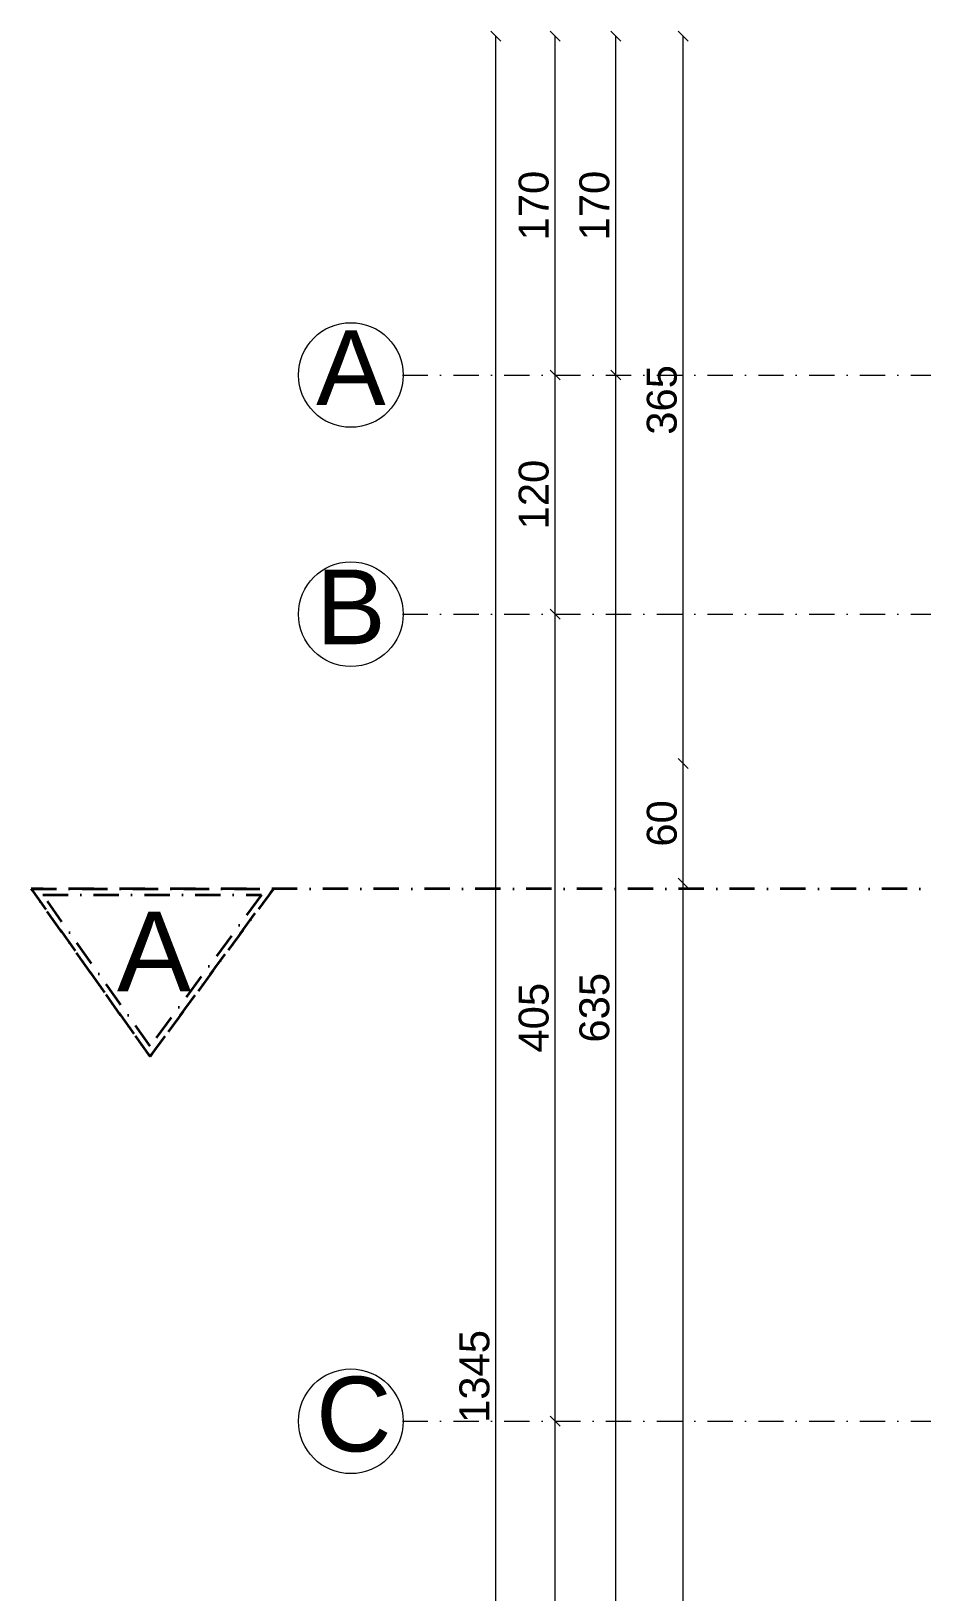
# Model space of a CAD drawing. Header units: millimetres. Extents: x 708 to 46452, y -4963 to 3960.
# Drawn here: x 14625 to 15072, y 2613 to 3396 of the extents above; entities that cross this region are included whole.
import ezdxf

# ---------------------------------------------------------------- set-up
doc = ezdxf.new("R2010")
doc.units = ezdxf.units.MM
for name, pattern in [('ACAD_ISO10W100', [18, 12, -3, 0, -3]), ('DASHDOT', [25.4, 12.7, -6.35, 0, -6.35]), ('DUZ', [0])]:
    doc.linetypes.add(name, pattern=pattern)
for name, color, linetype, lineweight in [('00_IC_OLCU', 139, 'Continuous', 20), ('AKS', 153, 'ACAD_ISO10W100', 20), ('aks ve noktalılar', 129, 'DASHDOT', 13), ('kesit çizgisi', 4, 'DASHDOT', 35), ('ölçü yatay', 150, 'DUZ', 18)]:
    doc.layers.add(name, color=color, linetype=linetype, lineweight=lineweight)
doc.styles.add('arial_1_18', font='arial.ttf', dxfattribs={"height": 0.2})
doc.styles.add('mimari altlik$0$194_PTB_WET_B1$0$Standard', font='arial.ttf')
doc.styles.get("Standard").update_dxf_attribs({"font": 'arial.ttf'})
doc.dimstyles.new('ALP_OLCU', dxfattribs={"dimscale": 0, "dimtxt": 15, "dimasz": 5, "dimexe": 0.18, "dimexo": 0.06, "dimgap": 3, "dimtad": 1, "dimdec": 0, "dimrnd": 0.1, "dimzin": 9, "dimdsep": 46, "dimtxsty": 'Standard', "dimblk": 'OBLIQUE', "dimcen": 0, "dimse1": 1, "dimse2": 1, "dimclrd": 256, "dimclre": 256, "dimclrt": 53, "dimadec": 0, "dimazin": 0, "dimtfac": 1, "dimtdec": 0, "dimtix": 1, "dimtmove": 1, "dimatfit": 3, "dimldrblk": 'ARCHTICK', "dimfxl": 0.18, "dimtolj": 1, "dimlwd": -1, "dimarcsym": 0})

# ---------------------------------------------------------------- blocks, each defined once
blk = doc.blocks.new('_Oblique')
at = {"color": 0, "linetype": 'ByBlock', "lineweight": -2}
blk.add_line((-0.5, -0.5), (0.5, 0.5), dxfattribs=at)
blk = doc.blocks.new('*D734')
at = {"layer": '00_IC_OLCU', "transparency": 16777216}
blk.add_line((14857.99, 2048.33), (14857.99, 3393.33), dxfattribs=at)
at = {"layer": 'Defpoints', "color": 0, "transparency": 16777216}
for p in [(14857.99, 3393.33), (15802.78, 3393.33), (15162.78, 2048.33)]:
    blk.add_point(p, dxfattribs=at)
at = {"layer": '00_IC_OLCU', "transparency": 16777216, "xscale": 5, "yscale": 5, "zscale": 5}
for p, rotation in [((14857.99, 3393.33), 90), ((14857.99, 2048.33), 270)]:
    blk.add_blockref('_Oblique', p, dxfattribs=dict(at, rotation=rotation))
at = {"layer": '00_IC_OLCU', "color": 53, "transparency": 16777216, "insert": (14847.32, 2720.83), "char_height": 15, "attachment_point": 5, "rotation": 90}
blk.add_mtext('\\A1;1345', dxfattribs=at)
blk = doc.blocks.new('_ArchTick')
at = {"color": 0, "linetype": 'ByBlock', "const_width": 0.15}
blk.add_lwpolyline([(-0.5, -0.5), (0.5, 0.5)], dxfattribs=at)
blk = doc.blocks.new('*D737')
at = {"layer": '00_IC_OLCU', "transparency": 16777216}
blk.add_line((14887.7, 2218.33), (14887.7, 2698.33), dxfattribs=at)
at = {"layer": 'Defpoints', "color": 0, "transparency": 16777216}
for p in [(14887.7, 2698.33), (14887.7, 2698.33), (14857.99, 2218.33)]:
    blk.add_point(p, dxfattribs=at)
at = {"layer": '00_IC_OLCU', "transparency": 16777216, "xscale": 5, "yscale": 5, "zscale": 5}
for p, rotation in [((14887.7, 2698.33), 90), ((14887.7, 2218.33), 270)]:
    blk.add_blockref('_Oblique', p, dxfattribs=dict(at, rotation=rotation))
at = {"layer": '00_IC_OLCU', "color": 53, "transparency": 16777216, "insert": (14877.04, 2458.33), "char_height": 15, "attachment_point": 5, "rotation": 90}
blk.add_mtext('\\A1;480', dxfattribs=at)
blk = doc.blocks.new('*D738')
at = {"layer": '00_IC_OLCU', "transparency": 16777216}
blk.add_line((14887.7, 2698.33), (14887.7, 3103.33), dxfattribs=at)
at = {"layer": 'Defpoints', "color": 0, "transparency": 16777216}
for p in [(14887.7, 3103.33), (14887.7, 3103.33), (14887.7, 2698.33)]:
    blk.add_point(p, dxfattribs=at)
at = {"layer": '00_IC_OLCU', "transparency": 16777216, "xscale": 5, "yscale": 5, "zscale": 5}
for p, rotation in [((14887.7, 3103.33), 90), ((14887.7, 2698.33), 270)]:
    blk.add_blockref('_Oblique', p, dxfattribs=dict(at, rotation=rotation))
at = {"layer": '00_IC_OLCU', "color": 53, "transparency": 16777216, "insert": (14877.04, 2900.83), "char_height": 15, "attachment_point": 5, "rotation": 90}
blk.add_mtext('\\A1;405', dxfattribs=at)
blk = doc.blocks.new('*D739')
at = {"layer": '00_IC_OLCU', "transparency": 16777216}
blk.add_line((14887.7, 3103.33), (14887.7, 3223.33), dxfattribs=at)
at = {"layer": 'Defpoints', "color": 0, "transparency": 16777216}
for p in [(14887.7, 3223.33), (14887.7, 3223.33), (14887.7, 3103.33)]:
    blk.add_point(p, dxfattribs=at)
at = {"layer": '00_IC_OLCU', "transparency": 16777216, "xscale": 5, "yscale": 5, "zscale": 5}
for p, rotation in [((14887.7, 3223.33), 90), ((14887.7, 3103.33), 270)]:
    blk.add_blockref('_Oblique', p, dxfattribs=dict(at, rotation=rotation))
at = {"layer": '00_IC_OLCU', "color": 53, "transparency": 16777216, "insert": (14877.04, 3163.33), "char_height": 15, "attachment_point": 5, "rotation": 90}
blk.add_mtext('\\A1;120', dxfattribs=at)
blk = doc.blocks.new('*D740')
at = {"layer": '00_IC_OLCU', "transparency": 16777216}
blk.add_line((14887.7, 3223.33), (14887.7, 3393.33), dxfattribs=at)
at = {"layer": 'Defpoints', "color": 0, "transparency": 16777216}
for p in [(14887.7, 3393.33), (15802.78, 3393.33), (14887.7, 3223.33)]:
    blk.add_point(p, dxfattribs=at)
at = {"layer": '00_IC_OLCU', "transparency": 16777216, "xscale": 5, "yscale": 5, "zscale": 5}
for p, rotation in [((14887.7, 3393.33), 90), ((14887.7, 3223.33), 270)]:
    blk.add_blockref('_Oblique', p, dxfattribs=dict(at, rotation=rotation))
at = {"layer": '00_IC_OLCU', "color": 53, "transparency": 16777216, "insert": (14877.04, 3308.33), "char_height": 15, "attachment_point": 5, "rotation": 90}
blk.add_mtext('\\A1;170', dxfattribs=at)
blk = doc.blocks.new('*D743')
at = {"layer": '00_IC_OLCU', "transparency": 16777216}
blk.add_line((14918.15, 2588.33), (14918.15, 3223.33), dxfattribs=at)
at = {"layer": 'Defpoints', "color": 0, "transparency": 16777216}
for p in [(14918.15, 3223.33), (15332.78, 3223.33), (15162.78, 2588.33)]:
    blk.add_point(p, dxfattribs=at)
at = {"layer": '00_IC_OLCU', "transparency": 16777216, "xscale": 5, "yscale": 5, "zscale": 5}
for p, rotation in [((14918.15, 3223.33), 90), ((14918.15, 2588.33), 270)]:
    blk.add_blockref('_Oblique', p, dxfattribs=dict(at, rotation=rotation))
at = {"layer": '00_IC_OLCU', "color": 53, "transparency": 16777216, "insert": (14907.49, 2905.83), "char_height": 15, "attachment_point": 5, "rotation": 90}
blk.add_mtext('\\A1;635', dxfattribs=at)
blk = doc.blocks.new('*D744')
at = {"layer": '00_IC_OLCU', "transparency": 16777216}
blk.add_line((14918.15, 3223.33), (14918.15, 3393.33), dxfattribs=at)
at = {"layer": 'Defpoints', "color": 0, "transparency": 16777216}
for p in [(14918.15, 3393.33), (15802.78, 3393.33), (15332.78, 3223.33)]:
    blk.add_point(p, dxfattribs=at)
at = {"layer": '00_IC_OLCU', "transparency": 16777216, "xscale": 5, "yscale": 5, "zscale": 5}
for p, rotation in [((14918.15, 3393.33), 90), ((14918.15, 3223.33), 270)]:
    blk.add_blockref('_Oblique', p, dxfattribs=dict(at, rotation=rotation))
at = {"layer": '00_IC_OLCU', "color": 53, "transparency": 16777216, "insert": (14907.5, 3308.33), "char_height": 15, "attachment_point": 5, "rotation": 90}
blk.add_mtext('\\A1;170', dxfattribs=at)
blk = doc.blocks.new('*D745')
at = {"layer": '00_IC_OLCU', "transparency": 16777216}
blk.add_line((14951.98, 2048.33), (14951.98, 2968.33), dxfattribs=at)
at = {"layer": 'Defpoints', "color": 0, "transparency": 16777216}
for p in [(14951.98, 2968.33), (15332.78, 2968.33), (15162.78, 2048.33)]:
    blk.add_point(p, dxfattribs=at)
at = {"layer": '00_IC_OLCU', "transparency": 16777216, "xscale": 5, "yscale": 5, "zscale": 5}
for p, rotation in [((14951.98, 2968.33), 90), ((14951.98, 2048.33), 270)]:
    blk.add_blockref('_Oblique', p, dxfattribs=dict(at, rotation=rotation))
at = {"layer": '00_IC_OLCU', "color": 53, "transparency": 16777216, "insert": (14941.32, 2508.33), "char_height": 15, "attachment_point": 5, "rotation": 90}
blk.add_mtext('\\A1;920', dxfattribs=at)
blk = doc.blocks.new('*D746')
at = {"layer": '00_IC_OLCU', "transparency": 16777216}
blk.add_line((14951.98, 2968.33), (14951.98, 3028.33), dxfattribs=at)
at = {"layer": 'Defpoints', "color": 0, "transparency": 16777216}
for p in [(14951.98, 3028.33), (15342.78, 3028.33), (15332.78, 2968.33)]:
    blk.add_point(p, dxfattribs=at)
at = {"layer": '00_IC_OLCU', "transparency": 16777216, "xscale": 5, "yscale": 5, "zscale": 5}
for p, rotation in [((14951.98, 3028.33), 90), ((14951.98, 2968.33), 270)]:
    blk.add_blockref('_Oblique', p, dxfattribs=dict(at, rotation=rotation))
at = {"layer": '00_IC_OLCU', "color": 53, "transparency": 16777216, "insert": (14941.32, 2998.33), "char_height": 15, "attachment_point": 5, "rotation": 90}
blk.add_mtext('\\A1;60', dxfattribs=at)
blk = doc.blocks.new('*D747')
at = {"layer": '00_IC_OLCU', "transparency": 16777216}
blk.add_line((14951.98, 3028.33), (14951.98, 3393.33), dxfattribs=at)
at = {"layer": 'Defpoints', "color": 0, "transparency": 16777216}
for p in [(14951.98, 3393.33), (15802.78, 3393.33), (15342.78, 3028.33)]:
    blk.add_point(p, dxfattribs=at)
at = {"layer": '00_IC_OLCU', "transparency": 16777216, "xscale": 5, "yscale": 5, "zscale": 5}
for p, rotation in [((14951.98, 3393.33), 90), ((14951.98, 3028.33), 270)]:
    blk.add_blockref('_Oblique', p, dxfattribs=dict(at, rotation=rotation))
at = {"layer": '00_IC_OLCU', "color": 53, "transparency": 16777216, "insert": (14941.31, 3210.83), "char_height": 15, "attachment_point": 5, "rotation": 90}
blk.add_mtext('\\A1;365', dxfattribs=at)
blk = doc.blocks.new('RERG')
at = {"layer": '00_IC_OLCU'}
for base, p1, p2, picture, middle in [((14857.99, 3393.33), (15162.78, 2048.33), (15802.78, 3393.33), '*D734', (14847.32, 2720.83)), ((14887.7, 3393.33), (14887.7, 3223.33), (15802.78, 3393.33), '*D740', (14877.04, 3308.33)), ((14918.15, 3393.33), (15332.78, 3223.33), (15802.78, 3393.33), '*D744', (14907.5, 3308.33)), ((14951.98, 3393.33), (15342.78, 3028.33), (15802.78, 3393.33), '*D747', (14941.31, 3210.83)), ((14887.7, 3223.33), (14887.7, 3103.33), (14887.7, 3223.33), '*D739', (14877.04, 3163.33)), ((14918.15, 3223.33), (15162.78, 2588.33), (15332.78, 3223.33), '*D743', (14907.49, 2905.83)), ((14887.7, 3103.33), (14887.7, 2698.33), (14887.7, 3103.33), '*D738', (14877.04, 2900.83)), ((14951.98, 3028.33), (15332.78, 2968.33), (15342.78, 3028.33), '*D746', (14941.32, 2998.33)), ((14951.98, 2968.33), (15162.78, 2048.33), (15332.78, 2968.33), '*D745', (14941.32, 2508.33)), ((14887.7, 2698.33), (14857.99, 2218.33), (14887.7, 2698.33), '*D737', (14877.04, 2458.33))]:
    dim = blk.add_linear_dim(base=base, p1=p1, p2=p2, angle=90, dimstyle='ALP_OLCU', override={"dimscale": 1}, dxfattribs=at)
    dim.commit()
    dim.dimension.update_dxf_attribs({"geometry": picture, "text_midpoint": middle})

msp = doc.modelspace()

# ---------------------------------------------------------------- linework, layer by layer
at = {"layer": 'AKS', "color": 30, "linetype": 'Continuous', "lineweight": 5}
for centre in [(14785.221, 3223.33), (14785.221, 3103.33), (14785.221, 2698.33)]:
    msp.add_circle(centre, 26.25, dxfattribs=at)
at = {"layer": 'aks ve noktalılar'}
for points in [[(14811.185, 3223.33), (15982.776, 3223.33)], [(14811.185, 3103.33), (16582.776, 3103.33)], [(14811.185, 2698.33), (16582.776, 2698.33)]]:
    msp.add_lwpolyline(points, dxfattribs=at)
at = {"layer": 'kesit çizgisi', "lineweight": 35}
for p, q in [((16747.337, 2965.545), (14624.854, 2965.545)), ((14624.854, 2965.545), (14684.464, 2881.373)), ((14684.464, 2881.373), (14746.339, 2965.545))]:
    msp.add_line(p, q, dxfattribs=at)
msp.add_lwpolyline([(14624.854, 2965.545), (14746.339, 2965.545), (14684.464, 2881.373), (14624.854, 2965.545)], dxfattribs=at)
msp.add_lwpolyline([(14630.654, 2962.545), (14740.411, 2962.545), (14684.51, 2886.5)], close=True, dxfattribs=at)

# ---------------------------------------------------------------- block references
at = {"layer": 'ölçü yatay'}
msp.add_blockref('RERG', (0, 0), dxfattribs=at)

# ---------------------------------------------------------------- texts
at = {"layer": 'AKS', "color": 30, "linetype": 'Continuous', "lineweight": 5, "style": 'arial_1_18'}
for s, p in [('A', (14767.779, 3208.23)), ('B', (14767.779, 3088.23)), ('C', (14767.779, 2683.23))]:
    msp.add_text(s, height=37.5, dxfattribs=at).set_placement(p)
at = {"layer": 'kesit çizgisi', "lineweight": 35, "insert": (14705.11, 2914.024), "char_height": 40, "attachment_point": 9, "style": 'mimari altlik$0$194_PTB_WET_B1$0$Standard'}
msp.add_mtext_dynamic_manual_height_columns('A', width=458.16563, gutter_width=200, heights=[0], dxfattribs=at)

doc.saveas('drawing.dxf')
